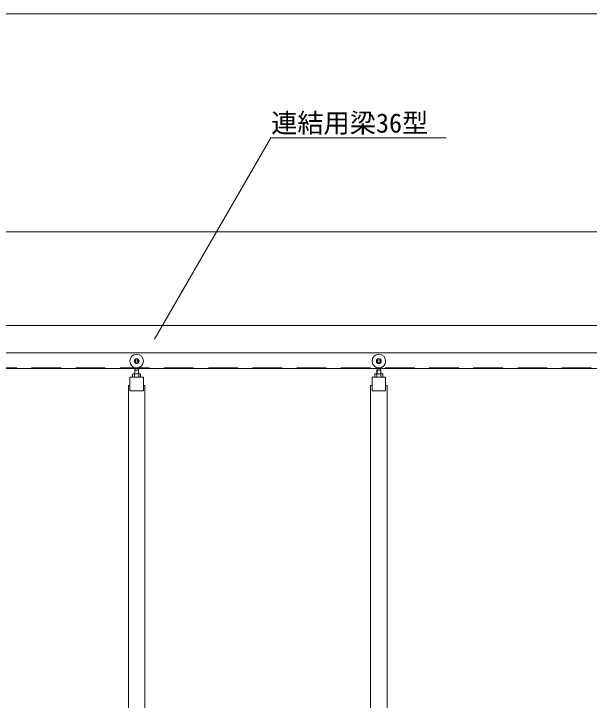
# Model space of a CAD drawing. Units: millimetres, scale not verified. Extents: x -10062 to 10062, y -16938 to 16938.
# Drawn here: x -2007 to 103, y 9351 to 11868 of the extents above; entities that cross this region are included whole.
import ezdxf
from ezdxf.enums import TextEntityAlignment as Align

# ---------------------------------------------------------------- set-up
doc = ezdxf.new("R2010")
doc.units = ezdxf.units.MM
doc.header["$LTSCALE"] = 90
doc.linetypes.add('DASHED1', pattern=[1.8, 1.2, -0.6])
for name, color, linetype, lineweight in [('0-C_寸法', 134, 'Continuous', 18), ('1-1_中央走行棒', 134, 'Continuous', 18), ('1-B_文字', 134, 'Continuous', 18), ('2-1_連結用梁36', 134, 'Continuous', 18)]:
    doc.layers.add(name, color=color, linetype=linetype, lineweight=lineweight)
doc.styles.add('ＭＳ ゴシック', font='')
doc.styles.get('ＭＳ ゴシック').set_extended_font_data('MS Gothic')

msp = doc.modelspace()

# ---------------------------------------------------------------- linework, layer by layer
at = {"layer": '0-C_寸法'}
for p, q in [((-7807.5, 11867.5), (1082.5, 11867.5)), ((-2455.5, 11067.5), (2038.5, 11067.5))]:
    msp.add_line(p, q, dxfattribs=at)
at = {"layer": '1-1_中央走行棒'}
for p, q in [((-1562.75, 10561.1), (-1562.75, 10569.9)), ((-1550.25, 10561.1), (-1550.25, 10569.9)), ((-674.75, 10561.1), (-674.75, 10569.9)), ((-662.25, 10561.1), (-662.25, 10569.9)), ((-1545.37, 10548.06), (-1567.63, 10548.06)), ((-1564, 10548.06), (-1567.63, 10548.06)), ((-1564.43, 10548.06), (-1564.43, 10548.1)), ((-1564, 10546.06), (-1564, 10535.06)), ((-1563.2, 10548.06), (-1563.2, 10561.1)), ((-1549.8, 10548.06), (-1549.8, 10561.1)), ((-1545.37, 10548.06), (-1549, 10548.06)), ((-1549, 10546.06), (-1549, 10535.06)), ((-1548.57, 10548.06), (-1548.57, 10548.1)), ((-657.38, 10548.06), (-679.63, 10548.06)), ((-676, 10548.06), (-679.63, 10548.06)), ((-676.44, 10548.06), (-676.44, 10548.1)), ((-676, 10546.06), (-676, 10535.06)), ((-675.2, 10548.06), (-675.2, 10561.1)), ((-661.8, 10548.06), (-661.8, 10561.1)), ((-657.38, 10548.06), (-661, 10548.06)), ((-661, 10546.06), (-661, 10535.06)), ((-660.56, 10548.06), (-660.56, 10548.1))]:
    msp.add_line(p, q, dxfattribs=at)
for points in [[(-1571.25, 10546.06), (-1571.25, 10535.06), (-1541.75, 10535.06), (-1541.75, 10546.06)], [(-1564.43, 10548.1), (-1563.5, 10548.1), (-1563.5, 10561.1), (-1556.5, 10561.1)], [(-1548.57, 10548.1), (-1549.5, 10548.1), (-1549.5, 10561.1), (-1556.5, 10561.1)], [(-683.25, 10546.06), (-683.25, 10535.06), (-653.75, 10535.06), (-653.75, 10546.06)], [(-676.44, 10548.1), (-675.5, 10548.1), (-675.5, 10561.1), (-668.5, 10561.1)], [(-660.56, 10548.1), (-661.5, 10548.1), (-661.5, 10561.1), (-668.5, 10561.1)], [(-1586.5, 9173.06), (-1586.5, 10505.06), (-1581.5, 10505.06)], [(-1531.5, 10505.06), (-1526.5, 10505.06), (-1526.5, 9173.06)], [(-698.5, 9173.06), (-698.5, 10505.06), (-693.5, 10505.06)], [(-643.5, 10505.06), (-638.5, 10505.06), (-638.5, 9173.06)]]:
    msp.add_lwpolyline(points, dxfattribs=at)
for points in [[(-1531.5, 10485.06), (-1581.5, 10485.06), (-1581.5, 10535.06), (-1531.5, 10535.06)], [(-643.5, 10485.06), (-693.5, 10485.06), (-693.5, 10535.06), (-643.5, 10535.06)]]:
    msp.add_lwpolyline(points, close=True, dxfattribs=at)
for centre, radius in [((-1556.5, 10594.1), 25), ((-1556.5, 10594.1), 9), ((-1556.5, 10594.1), 5), ((-668.5, 10594.1), 25), ((-668.5, 10594.1), 9), ((-668.5, 10594.1), 5)]:
    msp.add_circle(centre, radius, dxfattribs=at)
for centre, radius, start, end in [((-1567.63, 10543.78), 4.28, 32.227, 147.773), ((-1556.5, 10533), 15.07, 60.137, 119.863), ((-1545.37, 10543.78), 4.28, 32.227, 147.773), ((-679.63, 10543.78), 4.28, 32.227, 147.773), ((-668.5, 10533), 15.07, 60.137, 119.863), ((-657.38, 10543.78), 4.28, 32.227, 147.773)]:
    msp.add_arc(centre, radius, start, end, dxfattribs=at)
at = {"layer": '1-B_文字'}
msp.add_line((-1064.14, 11412.5), (-421.6, 11412.5), dxfattribs=at)
msp.add_lwpolyline([(-1490.59, 10674.5), (-1064.5, 11412.5), (-1064.14, 11412.5)], dxfattribs=at)
at = {"layer": '2-1_連結用梁36', "linetype": 'DASHED1'}
msp.add_line((1082.5, 10569.1), (-2462.5, 10569.1), dxfattribs=at)
at = {"layer": '2-1_連結用梁36'}
for points in [[(-2456.5, 10724.5), (-2456.5, 10624.5), (837.5, 10624.5)], [(1237.5, 10624.5), (1237.5, 10724.5), (-2443.8, 10724.5)], [(837.5, 10624.5), (-2462.5, 10624.5), (-2462.5, 10567.5), (894.5, 10567.5)]]:
    msp.add_lwpolyline(points, dxfattribs=at)

# ---------------------------------------------------------------- texts
at = {"layer": '1-B_文字', "style": 'ＭＳ ゴシック'}
msp.add_text('連結用梁36型', height=70.38, dxfattribs=at).set_placement((-1063.14, 11410.53), align=Align.BOTTOM_LEFT)

doc.saveas('drawing.dxf')
